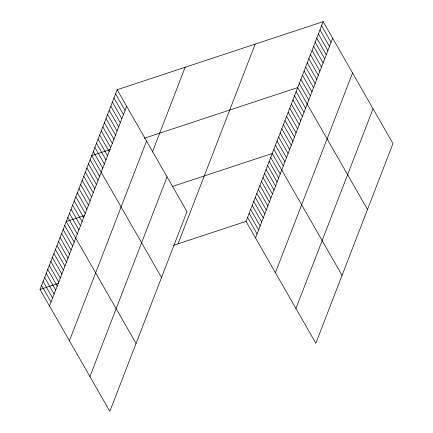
<?xml version="1.0" encoding="UTF-8"?>
<svg xmlns="http://www.w3.org/2000/svg" width="433" height="433" viewBox="0 0 433 433"><rect width="100%" height="100%" fill="white"/><g stroke="black" fill="none" stroke-linecap="round" stroke-linejoin="round"><path stroke-width="0.65" d="M117.164 89.728L186.969 211.618L109.836 411.35L40.031 289.46L117.164 89.728L323.164 21.65L392.969 143.54L315.836 343.272L246.031 221.382L323.164 21.65M49.514 306.023L126.647 106.291M69.421 340.782L146.554 141.05M152.416 152.005L185.14 67.261M89.934 376.591L167.062 176.859M178.05 243.849L255.183 44.117M255.513 237.944L332.647 38.212M275.42 272.703L352.554 72.971M295.928 308.512L373.062 108.78M110.247 149.515L91.709 155.642L161.514 277.531M144.238 138.279L297.709 87.563L367.514 209.453M84.798 215.423L66.254 221.55L136.065 343.439M172.437 186.461L272.254 153.471L342.065 275.361M40.031 289.46L58.569 283.334M173.595 245.322L246.031 221.382M321.573 25.769L331.056 42.331M319.982 29.888L329.464 46.45M318.39 34.007L327.873 50.569M316.799 38.126L326.282 54.688M315.208 42.25L324.69 58.807M313.616 46.369L323.099 62.926M312.025 50.488L321.513 67.05M310.434 54.607L319.922 71.169M308.843 58.726L318.331 75.288M307.251 62.845L316.74 79.407M305.66 66.963L315.148 83.526M304.074 71.082L313.557 87.645M302.483 75.201L311.966 91.764M300.892 79.32L310.374 95.882M299.3 83.445L308.783 100.001M296.118 91.682L305.601 108.245M294.527 95.801L304.009 112.364M292.935 99.92L302.418 116.482M291.344 104.039L300.832 120.601M289.753 108.158L299.241 124.72M288.161 112.277L297.65 128.839M286.57 116.396L296.058 132.958M284.984 120.515L294.467 137.077M283.393 124.639L292.876 141.196M281.802 128.758L291.285 145.315M280.211 132.877L289.693 149.439M278.619 136.996L288.102 153.558M277.028 141.115L286.511 157.677M275.437 145.234L284.919 161.796M273.845 149.353L283.328 165.915M270.712 157.466L280.2 174.028M269.169 161.46L278.657 178.023M267.626 165.455L277.115 182.017M266.084 169.449L275.567 186.011M264.541 173.444L274.024 190.006M262.999 177.443L272.481 194M261.456 181.438L270.939 197.995M259.914 185.432L269.396 201.989M258.371 189.427L267.854 205.984M256.829 193.421L266.311 209.978M255.286 197.416L264.769 213.978M253.743 201.41L263.226 217.972M252.201 205.404L261.684 221.967M250.658 209.399L260.141 225.961M249.116 213.393L258.598 229.955M247.573 217.388L257.056 233.95M115.573 93.847L125.056 110.41M113.982 97.966L123.465 114.528M112.391 102.085L121.873 118.647M110.799 106.204L120.282 122.766M109.208 110.323L118.691 126.885M107.617 114.447L117.099 131.004M106.025 118.566L115.514 135.123M104.434 122.685L113.922 139.247M102.843 126.804L112.331 143.366M101.252 130.923L110.74 147.485M99.666 135.042L109.148 151.604M98.075 139.161L107.557 155.723M96.483 143.28L105.966 159.842M94.892 147.399L104.375 163.961M93.301 151.518L102.783 168.08M90.118 159.761L99.601 176.318M88.527 163.88L98.01 180.442M86.936 167.999L96.424 184.561M85.344 172.118L94.832 188.68M83.753 176.236L93.241 192.799M82.162 180.355L91.65 196.918M80.576 184.474L90.059 201.036M78.985 188.593L88.467 205.155M77.393 192.717L86.876 209.274M75.802 196.836L85.285 213.393M74.211 200.955L83.693 217.518M72.62 205.074L82.102 221.636M71.028 209.193L80.511 225.755M69.437 213.312L78.92 229.874M67.846 217.431L77.334 233.993M64.712 225.544L74.2 242.107M63.169 229.539L72.657 246.101M61.627 233.533L71.115 250.095M60.084 237.528L69.572 254.09M58.542 241.522L68.03 258.084M56.999 245.516L66.487 262.079M55.456 249.516L64.945 266.073M53.914 253.511L63.402 270.068M52.371 257.505L61.854 274.062M50.829 261.5L60.311 278.056M49.286 265.494L58.769 282.051M47.744 269.488L57.226 286.051M46.201 273.483L55.684 290.045M44.659 277.477L54.141 294.039M43.116 281.472L52.599 298.034M41.573 285.466L51.056 302.028"/></g></svg>
